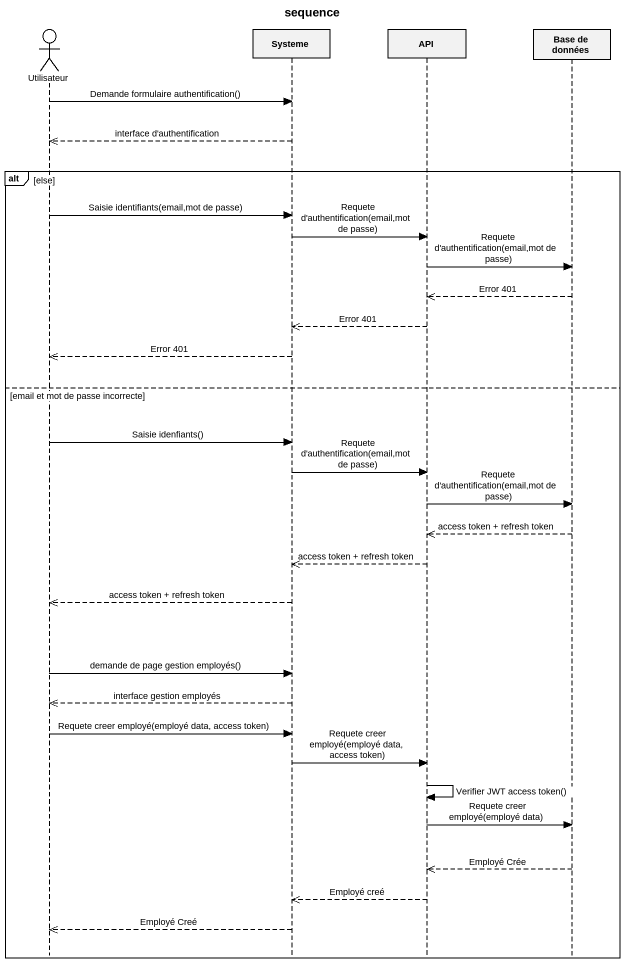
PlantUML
@startuml
title sequence
hide footbox
actor Utilisateur
participant Systeme
participant API
participant "Base de données" as Base_de_données

Utilisateur -> Systeme : Demande formulaire authentification()
Systeme -->> Utilisateur : interface d'authentification
alt else
  Utilisateur -> Systeme : Saisie identifiants(email,mot de passe)
  Systeme -> API : Requete d'authentification(email,mot de passe)
  API -> Base_de_données : Requete d'authentification(email,mot de passe)
  Base_de_données -->> API : Error 401
  API -->> Systeme : Error 401
  Systeme -->> Utilisateur : Error 401
else email et mot de passe incorrecte
  Utilisateur -> Systeme : Saisie idenfiants()
  Systeme -> API : Requete d'authentification(email,mot de passe)
  API -> Base_de_données : Requete d'authentification(email,mot de passe)
  Base_de_données -->> API : access token + refresh token
  API -->> Systeme : access token + refresh token
  Systeme -->> Utilisateur : access token + refresh token
  Utilisateur -> Systeme : demande de page gestion employés()
  Systeme -->> Utilisateur : interface gestion employés
  Utilisateur -> Systeme : Requete creer employé(employé data, access token)
  Systeme -> API : Requete creer employé(employé data, access token)
  API -> API : Verifier JWT access token()
  API -> Base_de_données : Requete creer employé(employé data)
  Base_de_données -->> API : Employé Crée
  API -->> Systeme : Employé creé
  Systeme -->> Utilisateur : Employé Creé
end
@enduml
